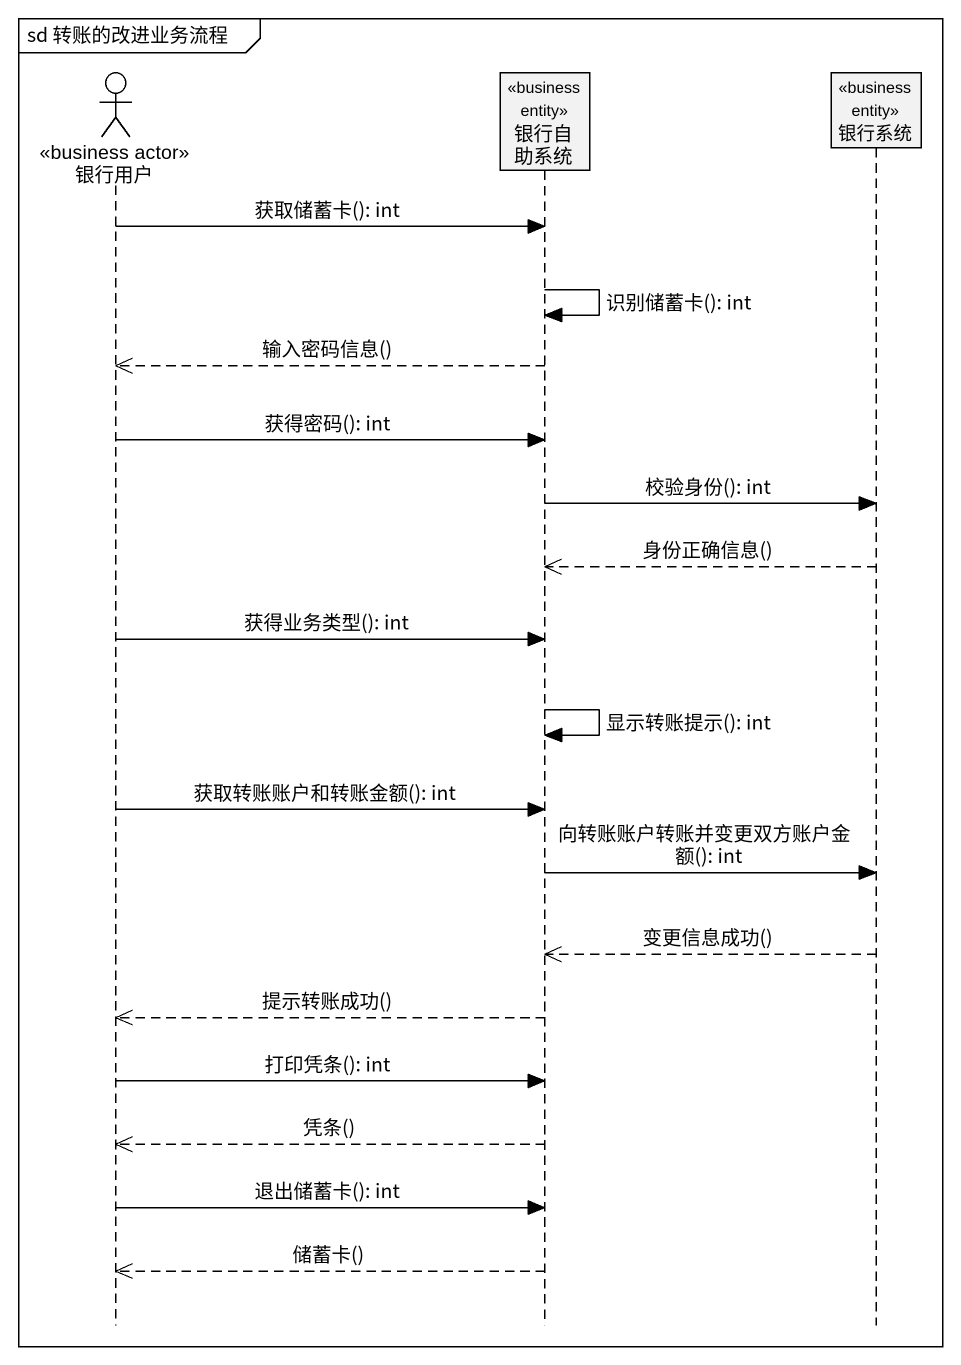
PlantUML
@startuml
mainframe sd 转账的改进业务流程
hide footbox
actor 银行用户 <<business actor>>
participant 银行自助系统 <<business entity>>
participant 银行系统 <<business entity>>

银行用户 -> 银行自助系统 : 获取储蓄卡(): int
银行自助系统 -> 银行自助系统 : 识别储蓄卡(): int
银行自助系统 -->> 银行用户 : 输入密码信息()
银行用户 -> 银行自助系统 : 获得密码(): int
银行自助系统 -> 银行系统 : 校验身份(): int
银行系统 -->> 银行自助系统 : 身份正确信息()
银行用户 -> 银行自助系统 : 获得业务类型(): int
银行自助系统 -> 银行自助系统 : 显示转账提示(): int
银行用户 -> 银行自助系统 : 获取转账账户和转账金额(): int
银行自助系统 -> 银行系统 : 向转账账户转账并变更双方账户金额(): int
银行系统 -->> 银行自助系统 : 变更信息成功()
银行自助系统 -->> 银行用户 : 提示转账成功()
银行用户 -> 银行自助系统 : 打印凭条(): int
银行自助系统 -->> 银行用户 : 凭条()
银行用户 -> 银行自助系统 : 退出储蓄卡(): int
银行自助系统 -->> 银行用户 : 储蓄卡()
@enduml
